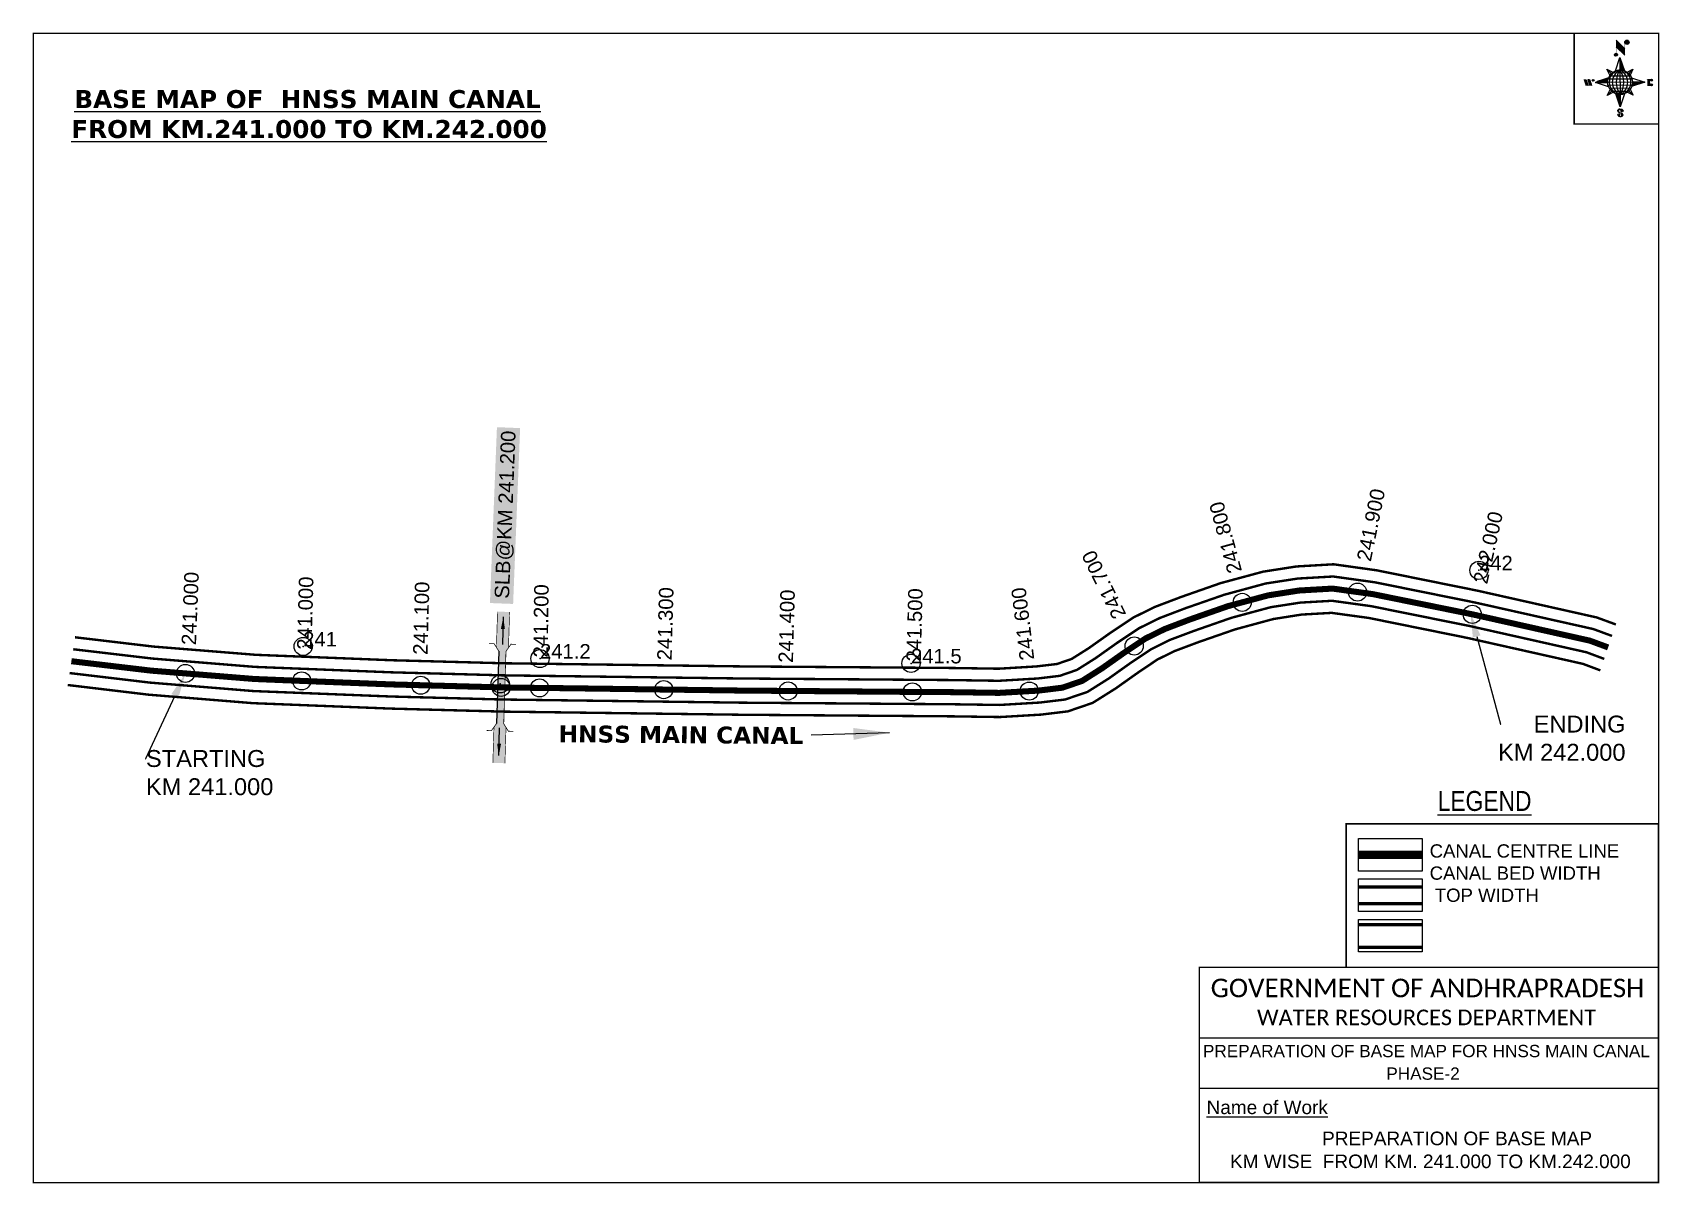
# Model space of a CAD drawing. Header units: inches. Extents: x 757540 to 758886, y 1621774 to 1622726.
import ezdxf
from ezdxf import colors
from ezdxf.entities.mleader import LeaderData, LeaderLine
from ezdxf.enums import TextEntityAlignment as Align
from ezdxf.math import Vec2, Vec3

# ---------------------------------------------------------------- set-up
doc = ezdxf.new("R2010")
doc.units = ezdxf.units.IN
doc.header["$LTSCALE"] = 15
doc.header["$MEASUREMENT"] = 0
doc.header["$PDMODE"] = 32
doc.header["$PDSIZE"] = 15
doc.linetypes.add('ACAD_ISO02W100', pattern=[15, 12, -3])
doc.linetypes.add('HIDDEN2', pattern=[0.1875, 0.125, -0.0625])
for name, color, linetype in [('AQUADUCT', 1, 'Continuous'), ('bord', 1, 'Continuous'), ('CANAL1', 7, 'Continuous'), ('CSMark', 72, 'Continuous'), ('DCBMS', 232, 'Continuous'), ('PAGE', 7, 'Continuous'), ('STRUCTURE', 5, 'Continuous'), ('TEXT', 6, 'Continuous')]:
    doc.layers.add(name, color=color, linetype=linetype)
doc.styles.add('ARIALN', font='ARIALN.TTF')
doc.styles.get("Standard").update_dxf_attribs({"font": 'arial.ttf'})
doc.dimstyles.get("Standard").update_dxf_attribs({"dimtxt": 20, "dimasz": 0.18, "dimexe": 0.18, "dimexo": 0.0625, "dimgap": 0.09, "dimtad": 0, "dimtih": 1, "dimtoh": 1, "dimdec": 4, "dimzin": 0, "dimdsep": 46, "dimtxsty": 'Standard', "dimcen": 0.09, "dimadec": 0, "dimazin": 0, "dimtfac": 1, "dimtdec": 4, "dimtofl": 0, "dimtmove": 0, "dimatfit": 3, "dimfxl": 1, "dimtolj": 1, "dimtzin": 0, "dimarcsym": 0})
pattern_1 = [(267.297113149, (-8720374.938, 50637915.138), (10.5367255337, -0.497431438), [])]
pattern_2 = [(357.297113149, (-8720374.938, 50637915.138), (0.497431438, 10.5367255337), [])]

# ---------------------------------------------------------------- blocks, each defined once
blk = doc.blocks.new('*X26')
at = {"color": 0, "linetype": 'Continuous'}
for p, q in [((6321.6, 240.5), (6322.3, 241.2)), ((6321.6, 240.3), (6322.3, 241)), ((6321.6, 240.1), (6322.3, 240.8)), ((6321.6, 239.9), (6322.4, 240.7)), ((6321.6, 239.8), (6322.4, 240.6)), ((6321.6, 239.6), (6322.5, 240.5)), ((6321.6, 239.4), (6322.5, 240.3)), ((6321.6, 239.2), (6322.6, 240.2)), ((6321.7, 239.1), (6322.6, 240.1)), ((6321.8, 240.8), (6322.4, 241.4)), ((6321.8, 239), (6322.7, 240)), ((6321.8, 239), (6322.8, 239.9)), ((6321.9, 238.9), (6322.9, 239.8)), ((6322, 238.8), (6323, 239.7)), ((6322.1, 241.3), (6322.4, 241.6)), ((6322.1, 238.7), (6323.1, 239.6)), ((6322.2, 238.6), (6323.1, 239.6)), ((6322.3, 238.5), (6323.2, 239.5)), ((6322.4, 238.5), (6323.3, 239.4)), ((6322.5, 238.4), (6323.4, 239.3)), ((6322.7, 238.4), (6323.6, 239.3)), ((6322.8, 238.3), (6323.7, 239.2)), ((6322.9, 238.3), (6323.8, 239.1)), ((6323.1, 238.2), (6323.9, 239.1)), ((6323.2, 238.2), (6324, 239)), ((6323.3, 238.2), (6324.2, 239)), ((6323.5, 238.1), (6324.3, 238.9)), ((6323.7, 238.1), (6324.4, 238.9)), ((6323.8, 238.1), (6324.6, 238.8)), ((6324.1, 238.2), (6324.7, 238.8)), ((6324.3, 238.3), (6324.9, 238.8)), ((6324.6, 238.3), (6325.1, 238.8)), ((6324.8, 238.4), (6325.2, 238.8)), ((6325.1, 238.5), (6325.4, 238.8)), ((6325.4, 238.6), (6325.6, 238.8))]:
    blk.add_line(p, q, dxfattribs=at)
blk = doc.blocks.new('*X25')
at = {"color": 0, "linetype": 'Continuous'}
for p, q in [((6324.4, 240.3), (6324.5, 240.4)), ((6324.6, 240.3), (6324.8, 240.5)), ((6324.7, 240.2), (6325, 240.5)), ((6324.8, 240.2), (6325.2, 240.6)), ((6325, 240.1), (6325.5, 240.6)), ((6325.1, 240.1), (6325.6, 240.6)), ((6325.2, 240), (6325.8, 240.6)), ((6325.3, 240), (6326, 240.6)), ((6325.4, 239.9), (6326.1, 240.6)), ((6325.5, 239.8), (6326.2, 240.5)), ((6325.6, 239.8), (6326.3, 240.5)), ((6325.7, 239.7), (6326.5, 240.4)), ((6325.9, 239.6), (6326.6, 240.3)), ((6326, 239.5), (6326.7, 240.3)), ((6326, 239.4), (6326.8, 240.2)), ((6326.1, 239.3), (6327, 240.2)), ((6326.2, 239.3), (6327.1, 240.1)), ((6326.3, 239.2), (6327.1, 240)), ((6326.4, 239.1), (6327.2, 239.9)), ((6326.5, 239), (6327.3, 239.8)), ((6326.5, 238.9), (6327.4, 239.7)), ((6326.6, 238.8), (6327.5, 239.6)), ((6326.7, 238.7), (6327.5, 239.5)), ((6326.8, 238.6), (6327.6, 239.4)), ((6326.8, 238.5), (6327.7, 239.3)), ((6326.8, 236.5), (6327.4, 237)), ((6326.9, 238.3), (6327.8, 239.2)), ((6326.9, 238.2), (6327.9, 239.1)), ((6326.9, 236.8), (6327.6, 237.4)), ((6327, 238.1), (6327.8, 239)), ((6327, 237.9), (6327.8, 238.8)), ((6327, 237.8), (6327.8, 238.6)), ((6327, 237.6), (6327.8, 238.4)), ((6327, 237.4), (6327.8, 238.2)), ((6327, 237.3), (6327.8, 238)), ((6327, 237.1), (6327.8, 237.9))]:
    blk.add_line(p, q, dxfattribs=at)
blk = doc.blocks.new('H')
at = {"layer": 'bord', "extrusion": (0.000427885, 0.004792, 0.999988)}
h = blk.add_hatch(dxfattribs=at)
h.set_pattern_fill('LINE', color=8, scale=84.387686, angle=-2.7029, style=0)
h.set_pattern_definition(pattern_2)
h.paths.add_polyline_path([(-492, 786, -0.090992), (-448, 775), (-486, 912)])
h = blk.add_hatch(dxfattribs=at)
h.set_pattern_fill('LINE', color=8, scale=84.387686, angle=-92.7029, style=0)
h.set_pattern_definition(pattern_1)
h.paths.add_polyline_path([(-625, 665, -0.090992), (-615, 710), (-751, 671)])
h = blk.add_hatch(dxfattribs=at)
h.set_pattern_fill('LINE', color=8, scale=84.387686, angle=-2.7029, style=0)
h.set_pattern_definition(pattern_2)
h.paths.add_polyline_path([(-504, 533, -0.090992), (-549, 543), (-510, 406)])
h = blk.add_hatch(dxfattribs=at)
h.set_pattern_fill('LINE', color=8, scale=84.387686, angle=-92.7029, style=0)
h.set_pattern_definition(pattern_1)
h.paths.add_polyline_path([(-246, 647), (-372, 653, -0.090992), (-382, 609)])
for p, q in [((-519, 1020, -1217), (-435, 927, -1216)), ((-516, 1087, -1217), (-432, 994, -1217)), ((-538, 774, -1216), (-487, 906, -1216)), ((-487, 906, -1216), (-493, 780, -1216)), ((-487, 906, -1216), (-448, 769, -1216)), ((-865, 701, -1215), (-847, 638, -1215)), ((-847, 700, -1215), (-829, 637, -1215)), ((-829, 699, -1215), (-811, 636, -1215)), ((-829, 699, -1215), (-811, 698, -1215)), ((-811, 698, -1215), (-794, 635, -1215)), ((-752, 665, -1215), (-615, 704, -1215)), ((-627, 794, -1216), (-567, 760, -1216)), ((-627, 794, -1216), (-584, 747, -1215)), ((-599, 731, -1215), (-627, 794, -1216)), ((-421, 753, -1216), (-359, 781, -1216)), ((-359, 781, -1216), (-405, 739, -1216)), ((-359, 781, -1216), (-392, 721, -1215)), ((-379, 693, -1215), (-246, 641, -1215)), ((-213, 669, -1215), (-217, 601, -1215)), ((-752, 665, -1215), (-625, 659, -1215)), ((-619, 614, -1215), (-752, 665, -1215)), ((-639, 526, -1214), (-606, 585, -1215)), ((-639, 526, -1214), (-593, 568, -1215)), ((-577, 553, -1215), (-639, 526, -1214)), ((-511, 400, -1214), (-549, 537, -1214)), ((-460, 533, -1215), (-511, 400, -1214)), ((-505, 527, -1214), (-511, 400, -1214)), ((-371, 513, -1214), (-431, 546, -1215)), ((-371, 513, -1214), (-414, 560, -1215)), ((-399, 576, -1215), (-371, 513, -1214)), ((-246, 641, -1215), (-383, 603, -1215)), ((-373, 647, -1215), (-246, 641, -1215)), ((-197, 600, -1215), (-194, 668, -1215))]:
    blk.add_line(p, q, dxfattribs=at)
at = {"layer": 'bord', "color": 8, "linetype": 'ByBlock', "extrusion": (0.000427885, 0.004792, 0.999988)}
for p, q in [((-375, 679, -1215), (-620, 691, -1215)), ((-386, 711, -1215), (-605, 722, -1215)), ((-411, 744, -1216), (-578, 752, -1216)), ((-493, 780, -1216), (-505, 527, -1214)), ((-373, 647, -1215), (-625, 659, -1215)), ((-378, 616, -1215), (-623, 628, -1215)), ((-392, 585, -1215), (-611, 595, -1215)), ((-420, 555, -1215), (-587, 562, -1215))]:
    blk.add_line(p, q, dxfattribs=at)
at = {"layer": 'bord', "extrusion": (0.000427885, 0.004792, 0.999988), "elevation": -1212}
for points, const_width in [([(-522, 960), (-516, 1093)], 1.61), ([(-434, 933), (-428, 1066)], 1.61), ([(-870, 707), (-846, 706)], 0.642), ([(-829, 643), (-821, 678)], 0.642), ([(-793, 641), (-782, 694)], 0.642), ([(-223, 676), (-174, 673)], 0.706), ([(-829, 643), (-855, 644)], 0.642), ([(-811, 642), (-784, 641)], 0.642), ([(-177, 605), (-226, 607)], 0.706), ([(-195, 645), (-185, 644)], 0.706)]:
    blk.add_lwpolyline(points, dxfattribs=dict(at, const_width=const_width))
for points, const_width in [([(-414, 1073, 1), (-398, 1058, 1)], 22.3), ([(-530, 950, 1), (-520, 939, 1)], 14.8), ([(-776, 697, 1), (-769, 690, 1)], 8.9), ([(-180, 618, 1), (-173, 611, 1)], 9.79), ([(-178, 667, 1), (-171, 660, 1)], 9.79), ([(-490, 362, 1), (-498, 369, 1)], 11.1), ([(-525, 322, 1), (-533, 329, 1)], 11.1)]:
    blk.add_lwpolyline(points, format="xyb", close=True, dxfattribs=dict(at, const_width=const_width))
for points in [[(-537, 317), (-531, 310), (-520, 307), (-505, 307), (-494, 310), (-486, 318), (-487, 326), (-491, 333), (-494, 336), (-503, 341), (-522, 347), (-530, 352), (-534, 355), (-537, 363), (-537, 373), (-530, 381), (-520, 384), (-504, 384), (-493, 380), (-487, 373)], [(-522, 348), (-526, 354), (-528, 361), (-528, 371), (-526, 375), (-521, 381), (-515, 384)], [(-505, 307), (-499, 312), (-497, 319), (-497, 327), (-501, 335), (-509, 343)]]:
    blk.add_lwpolyline(points, dxfattribs=at)
at = {"layer": 'bord', "extrusion": (0.000427885, 0.004792, 0.999988)}
for centre, radius in [((-406, 1065, -1212), 22.3), ((-525, 944, -1212), 14.8), ((-773, 694, -1212), 8.9), ((-498, 659, -1212), 127), ((-177, 615, -1212), 9.79), ((-174, 663, -1212), 9.79), ((-494, 365, -1212), 11.1), ((-529, 325, -1212), 11.1)]:
    blk.add_circle(centre, radius, dxfattribs=at)
at = {"layer": 'bord', "color": 8, "linetype": 'ByBlock', "extrusion": (0.000427885, 0.004792, 0.999988)}
for centre, radius, start, end in [((-482, 658, -1212), 128, 94.9254, 259.6691), ((-437, 656, -1212), 141, 113.2864, 241.308), ((-316, 651, -1212), 222, 142.5892, 212.0053), ((-560, 662, -1212), 141, 293.2864, 61.308), ((-681, 668, -1212), 222, 322.5892, 32.0053), ((-515, 660, -1212), 128, 274.9254, 79.6691)]:
    blk.add_arc(centre, radius, start, end, dxfattribs=at)
at = {"layer": 'bord', "extrusion": (0.000427885, 0.004792, 0.999988)}
for points in [[(-516, 1093, -1212), (-431, 1000, -1212), (-519, 1026, -1212), (-434, 933, -1212)], [(-864, 707, -1212), (-846, 706, -1212), (-846, 644, -1212), (-829, 643, -1212)], [(-829, 705, -1212), (-811, 704, -1212), (-811, 642, -1212), (-793, 641, -1212)], [(-193, 674, -1212), (-197, 606, -1212), (-213, 675, -1212), (-216, 607, -1212)]]:
    blk.add_solid(points, dxfattribs=at)
at = {"layer": 'bord', "extrusion": (0.000427885, 0.004792, 0.999988), "xscale": 7.977342409717546, "yscale": 7.977342408231451, "zscale": 7.977342408476333, "rotation": 138.0840426661453}
for name, p in [('*X25', (38301, -31929, -1212)), ('*X26', (38314, -31951, -1212))]:
    blk.add_blockref(name, p, dxfattribs=at)
blk = doc.blocks.new('SLB')
at = {"layer": 'STRUCTURE'}
h = blk.add_hatch(dxfattribs=at)
h.set_pattern_fill('DOTS', color=6, scale=20, angle=320.3722, style=0)
h.set_pattern_definition([(320.372247934, (-159.4327, -72.9564), (1.2786241598, 0.5641323054), [0, -1.25])])
h.paths.add_polyline_path([(769699.5, 1706871.1), (769699.5, 1706861.1), (769729.1, 1706861.1), (769732.1, 1706863.1), (769792.1, 1706863.1), (769795.1, 1706861.1), (769824.7, 1706861.1), (769824.7, 1706871.1), (769795.1, 1706871.1), (769792.1, 1706869.1), (769732.1, 1706869.1), (769729.1, 1706871.1)])
at = {"layer": 'STRUCTURE', "color": 6, "linetype": 'ACAD_ISO02W100', "ltscale": 0.5, "const_width": 0.5}
for points in [[(769699.5, 1706871.1), (769729.1, 1706871.1)], [(769795.1, 1706871.1), (769824.7, 1706871.1)], [(769699.5, 1706861.1), (769729.1, 1706861.1)], [(769795.1, 1706861.1), (769824.7, 1706861.1)]]:
    blk.add_lwpolyline(points, dxfattribs=at)
at = {"layer": 'STRUCTURE', "color": 6, "const_width": 0.628}
for points in [[(769726.1, 1706877.1), (769726.1, 1706873.1), (769732.1, 1706869.1), (769792.1, 1706869.1), (769798.1, 1706873.1), (769798.1, 1706877.1)], [(769726.1, 1706855.1), (769726.1, 1706859.1), (769732.1, 1706863.1), (769792.1, 1706863.1), (769798.1, 1706859.1), (769798.1, 1706855.1)]]:
    blk.add_lwpolyline(points, dxfattribs=at)
at = {"layer": 'STRUCTURE', "color": 6}
blk.add_lwpolyline([(769732.1, 1706863.1), (769792.1, 1706863.1)], dxfattribs=at)
blk.add_lwpolyline([(769732.1, 1706863.1), (769792.1, 1706863.1)], dxfattribs=at)
at = {"layer": 'STRUCTURE', "color": 0}
blk.add_circle((769762.1, 1706866.1), 1.24, dxfattribs=at)
for points in [[(769703.8, 1706866), (769726.7, 1706866)], [(769818.6, 1706865.8), (769795.7, 1706865.8)]]:
    blk.add_leader(points, dimstyle='Standard', override={"dimasz": 10, "dimgap": 0.09, "dimtad": 0}, dxfattribs=at)

msp = doc.modelspace()

# ---------------------------------------------------------------- linework, layer by layer
at = {"layer": 'CANAL1', "color": 200, "const_width": 2}
for points in [[(757575.2, 1622225.6), (757640.2, 1622217.9), (757724.7, 1622211.1), (757837.6, 1622206.6), (757930, 1622204.1), (758127.3, 1622201.5), (758300.7, 1622200.2), (758339.6, 1622199.6), (758370.9, 1622201.5), (758387.8, 1622203.5), (758400, 1622207.7), (758414.1, 1622216.6), (758431.6, 1622229), (758450.9, 1622241.9), (758469, 1622250.8), (758490.9, 1622259.1), (758523.2, 1622270.4), (758558.4, 1622279.9), (758586, 1622284.2), (758616.7, 1622286), (758652.5, 1622281), (758735.6, 1622264.2), (758834.5, 1622242), (758850.3, 1622236.2)], [(757569.2, 1622186.1), (757636.2, 1622178.1), (757722.3, 1622171.1), (757836.3, 1622166.6), (757929.2, 1622164.1), (758126.9, 1622161.5), (758300.3, 1622160.2), (758340.5, 1622159.6), (758374.4, 1622161.6), (758396.8, 1622164.3), (758417.3, 1622171.3), (758436.4, 1622183.3), (758454.3, 1622196), (758470.9, 1622207.2), (758484.9, 1622214.1), (758504.6, 1622221.5), (758535.1, 1622232.1), (758566.8, 1622240.7), (758590.3, 1622244.4), (758615.1, 1622245.8), (758645.8, 1622241.6), (758727.3, 1622225.1), (758823.1, 1622203.6), (758837.5, 1622198.2)]]:
    msp.add_lwpolyline(points, dxfattribs=at)
at = {"layer": 'CANAL1', "color": 1, "linetype": 'HIDDEN2', "ltscale": 8, "const_width": 5}
msp.add_lwpolyline([(757572.2, 1622205.8), (757638.2, 1622198), (757723.5, 1622191.1), (757762.8, 1622189.5), (757837, 1622186.6), (757929.6, 1622184.1), (757959.6, 1622183.7), (757977.8, 1622183.5), (758127.1, 1622181.5), (758268.1, 1622180.4), (758300.5, 1622180.2), (758340, 1622179.6), (758372.7, 1622181.5), (758392.3, 1622183.9), (758408.6, 1622189.5), (758425.2, 1622200), (758442.9, 1622212.5), (758460.9, 1622224.5), (758476.9, 1622232.4), (758497.7, 1622240.3), (758529.1, 1622251.3), (758562.6, 1622260.3), (758588.2, 1622264.3), (758615.9, 1622265.9), (758649.2, 1622261.3), (758731.5, 1622244.6), (758828.8, 1622222.8), (758843.9, 1622217.2)], dxfattribs=at)
at = {"layer": 'CANAL1', "color": 5, "const_width": 2}
for points in [[(757573.7, 1622215.7), (757639.2, 1622208), (757724.1, 1622201.1), (757837.3, 1622196.6), (757929.8, 1622194.1), (758127.2, 1622191.5), (758300.6, 1622190.2), (758339.8, 1622189.6), (758371.8, 1622191.5), (758390.1, 1622193.7), (758404.3, 1622198.6), (758419.7, 1622208.3), (758437.3, 1622220.8), (758455.9, 1622233.2), (758473, 1622241.6), (758494.3, 1622249.7), (758526.2, 1622260.8), (758560.5, 1622270.1), (758587.1, 1622274.2), (758616.3, 1622275.9), (758650.9, 1622271.1), (758733.6, 1622254.4), (758831.7, 1622232.4), (758847.1, 1622226.7)], [(757570.7, 1622196), (757637.2, 1622188.1), (757722.9, 1622181.1), (757836.6, 1622176.6), (757929.4, 1622174.1), (758127, 1622171.5), (758300.4, 1622170.2), (758340.3, 1622169.6), (758373.6, 1622171.6), (758394.5, 1622174.1), (758413, 1622180.4), (758430.8, 1622191.6), (758448.6, 1622204.3), (758465.9, 1622215.8), (758480.9, 1622223.3), (758501.2, 1622230.9), (758532.1, 1622241.7), (758564.7, 1622250.5), (758589.2, 1622254.3), (758615.5, 1622255.8), (758647.5, 1622251.4), (758729.4, 1622234.9), (758826, 1622213.2), (758840.7, 1622207.7)]]:
    msp.add_lwpolyline(points, dxfattribs=at)
at = {"layer": 'CANAL1', "color": 1, "linetype": 'HIDDEN2', "ltscale": 100, "const_width": 6.87, "elevation": -0.4}
msp.add_lwpolyline([(758690, 1622045.6), (758637.3, 1622045.6)], dxfattribs=at)
at = {"layer": 'CANAL1', "color": 5, "const_width": 2.75, "elevation": -0.4}
for points in [[(758690, 1622019), (758637.3, 1622019)], [(758690, 1622005.3), (758637.3, 1622005.3)]]:
    msp.add_lwpolyline(points, dxfattribs=at)
at = {"layer": 'CANAL1', "color": 200, "const_width": 2.75, "elevation": -0.4}
for points in [[(758690, 1621987.8), (758637.3, 1621987.8)], [(758690, 1621969), (758637.3, 1621969)]]:
    msp.add_lwpolyline(points, dxfattribs=at)
at = {"layer": 'CSMark', "color": 2}
for p in [(758737, 1622281), (757764, 1622218), (757960, 1622208), (758267, 1622204), (757927, 1622187)]:
    msp.add_point(p, dxfattribs=at)
at = {"layer": 'CSMark', "color": 3}
for p in [(758636.5, 1622263), (758541.1, 1622254.5), (758731.5, 1622244.6), (758451.7, 1622218.4), (757666.6, 1622195.7), (757762.8, 1622189.5), (757762.8, 1622189.5), (757861.3, 1622185.9), (757959.6, 1622183.7), (758062.4, 1622182.3), (758165.3, 1622181.2), (758268.1, 1622180.4), (758364.9, 1622181.1)]:
    msp.add_point(p, dxfattribs=at)
at = {"layer": 'CSMark'}
msp.add_point((757927.8, 1622184.1), dxfattribs=at)
at = {"layer": 'PAGE', "const_width": 1.14}
msp.add_lwpolyline([(757540.6, 1621774.4), (758885.7, 1621774.4), (758885.7, 1622725.4), (757540.6, 1622725.4), (757540.6, 1621774.4)], dxfattribs=at)
at = {"layer": 'PAGE'}
for points, const_width in [([(758885.7, 1622725.4), (758815.8, 1622725.4), (758815.8, 1622650.2), (758885.7, 1622650.2)], 1.14), ([(758627.2, 1622071.3), (758885.7, 1622071.3), (758885.7, 1621952.5), (758627.2, 1621952.5)], 1.37), ([(758505.6, 1621952.5), (758885.7, 1621952.5), (758885.7, 1621774.4), (758505.6, 1621774.4)], 1.37)]:
    msp.add_lwpolyline(points, close=True, dxfattribs=dict(at, const_width=const_width))
at = {"layer": 'PAGE', "elevation": -0.4}
for points in [[(758637.3, 1622059.1), (758690, 1622059.1), (758690, 1622032.2), (758637.3, 1622032.2)], [(758637.3, 1622025.6), (758690, 1622025.6), (758690, 1621998.7), (758637.3, 1621998.7)], [(758637.3, 1621992.1), (758690, 1621992.1), (758690, 1621965.2), (758637.3, 1621965.2)]]:
    msp.add_lwpolyline(points, close=True, dxfattribs=at)
at = {"layer": 'PAGE'}
for points in [[(758505.6, 1621894.1), (758885.7, 1621894.1)], [(758505.6, 1621852.5), (758885.7, 1621852.5)]]:
    msp.add_lwpolyline(points, dxfattribs=at)

# ---------------------------------------------------------------- block references
at = {"layer": 'AQUADUCT', "color": 1, "xscale": 0.0805131292372685, "yscale": 0.08051312927639945, "zscale": 0.0805131292301715, "rotation": 3.078330607406166}
msp.add_blockref('H', (758896.7, 1622634.5, 97.7), dxfattribs=at)
at = {"layer": 'STRUCTURE', "color": 0, "rotation": 268.2280320877913}
msp.add_blockref('SLB', (-924319.6, 2444357.4), dxfattribs=at)

# ---------------------------------------------------------------- texts
at = {"layer": 'CANAL1', "insert": (757974.5, 1622152.8), "char_height": 14, "width": 205.129, "attachment_point": 1, "rotation": 359.5571}
msp.add_mtext('\\pi0.96322;{\\fVerdana|b1|i0|c0|p34;HNSS MAIN CANAL}', dxfattribs=at)
at = {"layer": 'CSMark', "color": 1}
for s, rotation, p in [('241.800', 105.1578, (758535.2, 1622278.9)), ('241.900', 78.566, (758641.6, 1622288.9)), ('242.000', 77.3696, (758737.9, 1622270.3)), ('241.700', 116.2953, (758440, 1622241.9)), ('241.000', 87.725, (757669.3, 1622219.2)), ('241.000', 88.4579, (757764.9, 1622215.3)), ('241.100', 88.4579, (757860.9, 1622211.1)), ('241.300', 88.4579, (758062.9, 1622206.5)), ('241.400', 88.4579, (758163.3, 1622204.5)), ('241.500', 88.4579, (758269.1, 1622205.6)), ('241.600', 96.9203, (758363.1, 1622206.6))]:
    msp.add_text(s, height=12, rotation=rotation, dxfattribs=at).set_placement(p, align=Align.MIDDLE_LEFT)
at = {"layer": 'CSMark', "color": 2}
for s, p in [('242', (758737, 1622281)), ('241', (757764, 1622218)), ('241.2', (757960, 1622208)), ('241.5', (758267, 1622204))]:
    msp.add_text(s, height=12, dxfattribs=at).set_placement(p)
at = {"layer": 'CSMark', "color": 3}
msp.add_text('241.200', height=12, rotation=89.2357, dxfattribs=at).set_placement((757960.4, 1622208.9), align=Align.MIDDLE_LEFT)
at = {"layer": 'PAGE', "extrusion": (0.000201441, 0.004807, 0.999988), "style": 'ARIALN'}
msp.add_text('%%ULEGEND', height=16.48, rotation=359.9999, dxfattribs=at).set_placement((758741.6, 1622070.7, 7949.9), align=Align.MIDDLE)
at = {"layer": 'PAGE', "extrusion": (0.000201441, 0.004807, 0.999988)}
for s, height, p in [('PREPARATION OF BASE MAP FOR HNSS MAIN CANAL', 10.16, (758508.6, 1621858.7, 7948.9)), ('%%UName of Work', 11.241, (758511.6, 1621811.6, 7947.4))]:
    msp.add_text(s, height=height, rotation=359.9999, dxfattribs=at).set_placement(p)
for s, height, p in [('PHASE-2', 10.16, (758690.7, 1621845.1, 7948.8)), ('PREPARATION OF BASE MAP', 11.241, (758718.9, 1621791.5, 7947.4)), ('KM WISE  FROM KM. 241.000 TO KM.242.000', 11.241, (758696.8, 1621772.5, 7947.4))]:
    msp.add_text(s, height=height, rotation=359.9999, dxfattribs=at).set_placement(p, align=Align.MIDDLE_CENTER)
at = {"layer": 'PAGE', "extrusion": (0.000201441, 0.004807, 0.999988), "attachment_point": 1, "text_direction": (1, -1e-06, -0.000201)}
for s, insert, char_height, width in [('CANAL CENTRE LINE CANAL BED WIDTH {\\H2.3717x; }\\P TOP WIDTH{\\H1.9152x; }', (758696.2, 1622054.3, -0.4), 10.987, 193.331), ('\\pi4.107;{\\fCalibri|b0|i0|c0|p34;\\H1.3333x;GOVERNMENT OF ANDHRAPRADESH\\P\\pi42.429;\\H0.83998x;WATER RESOURCES DEPARTMENT}', (758510.9, 1621943.1, -1.5), 11.512, 367.692)]:
    msp.add_mtext(s, dxfattribs=dict(at, insert=insert, char_height=char_height, width=width))
at = {"layer": 'STRUCTURE', "color": 5, "insert": (757922.3, 1622257.4), "char_height": 12, "width": 138.423, "attachment_point": 1, "rotation": 87.7192, "bg_fill": 1, "box_fill_scale": 1.3, "bg_fill_color": 7, "bg_fill_true_color": 16777215, "bg_fill_transparency": 4390977}
msp.add_mtext('\\pi0.43653;SLB@KM 241.200', dxfattribs=at)
at = {"layer": 'TEXT', "color": 1, "insert": (757549.7, 1622678.4), "char_height": 14.878, "width": 434.7, "attachment_point": 1}
msp.add_mtext('\\pi24.898;{\\fVerdana|b1|i0|c0|p34;\\LBASE MAP OF  HNSS MAIN CANAL \\P\\pi22.39;FROM KM.241.000 TO KM.242.000}', dxfattribs=at)

# ---------------------------------------------------------------- leaders
at = {"layer": 'CANAL1'}
msp.add_leader([(758249.3, 1622146.6), (758184.3, 1622144.5)], dimstyle='Standard', override={"dimasz": 30, "dimgap": 0.09, "dimtad": 0}, dxfattribs=at)
at = {"layer": 'DCBMS', "color": 5}
ml = msp.add_multileader_mtext('Standard', dxfattribs=at)
ml.set_content('STARTING\\PKM 241.000', color=5)
ml.set_leader_properties()
ml.build(insert=Vec2(0, 0))
ml.multileader.update_dxf_attribs({"dogleg_length": 0.36, "arrow_head_size": 20})
ctx = ml.context
ctx.base_point, ctx.char_height, ctx.arrow_head_size, ctx.landing_gap_size, ctx.plane_origin = Vec3(757633.8, 1622125.1), 14, 20, 0.09, Vec3(757804.7, 1622197.9)
notes = []
notes.append((ctx, [(1, (1, 1, 0), (757633.5, 1622125.1), (1, 0), 0.36, [(0, [(757666.4, 1622195.3)], 0, [])])]))
ctx.mtext.insert, ctx.mtext.flow_direction = Vec3(757633.9, 1622132.3), 5
for ctx, leaders in notes:
    for number, flags, end, landing, length, lines in leaders:
        leader = LeaderData()
        leader.index, (leader.has_last_leader_line, leader.has_dogleg_vector, leader.attachment_direction) = number, flags
        leader.last_leader_point, leader.dogleg_vector, leader.dogleg_length = Vec3(end), Vec3(landing), length
        for number, points, colour, breaks in lines:
            line = LeaderLine()
            line.index, line.vertices, line.color, line.breaks = number, Vec3.list(points), colors.encode_raw_color(colour), breaks
            leader.lines.append(line)
        ctx.leaders.append(leader)

# ---------------------------------------------------------------- next in the draw order: leaders
ml = msp.add_multileader_mtext('Standard', dxfattribs=at)
ml.set_content('ENDING \\PKM 242.000', color=5)
ml.set_leader_properties()
ml.build(insert=Vec2(0, 0))
ml.multileader.update_dxf_attribs({"dogleg_length": 0.36, "arrow_head_size": 20})
ctx = ml.context
ctx.base_point, ctx.char_height, ctx.arrow_head_size, ctx.landing_gap_size, ctx.plane_origin = Vec3(758755.1, 1622153.7), 14, 20, 0.09, Vec3(758898.8, 1622366)
ctx.text_align_type = 2
notes = []
notes.append((ctx, [(1, (1, 1, 0), (758754.8, 1622153.7), (1, 0), 0.36, [(0, [(758729.9, 1622245.6)], 0, [])])]))
ctx.mtext.insert, ctx.mtext.width, ctx.mtext.alignment, ctx.mtext.flow_direction = Vec3(758858.3, 1622160.8), 109.049, 3, 5
ctx.mtext.has_bg_fill, ctx.mtext.bg_color, ctx.mtext.bg_scale_factor, ctx.mtext.bg_transparency, ctx.mtext.use_window_bg_color = 1, -1027028792, 1.5, 0, 1
for ctx, leaders in notes:
    for number, flags, end, landing, length, lines in leaders:
        leader = LeaderData()
        leader.index, (leader.has_last_leader_line, leader.has_dogleg_vector, leader.attachment_direction) = number, flags
        leader.last_leader_point, leader.dogleg_vector, leader.dogleg_length = Vec3(end), Vec3(landing), length
        for number, points, colour, breaks in lines:
            line = LeaderLine()
            line.index, line.vertices, line.color, line.breaks = number, Vec3.list(points), colors.encode_raw_color(colour), breaks
            leader.lines.append(line)
        ctx.leaders.append(leader)

doc.saveas('drawing.dxf')
